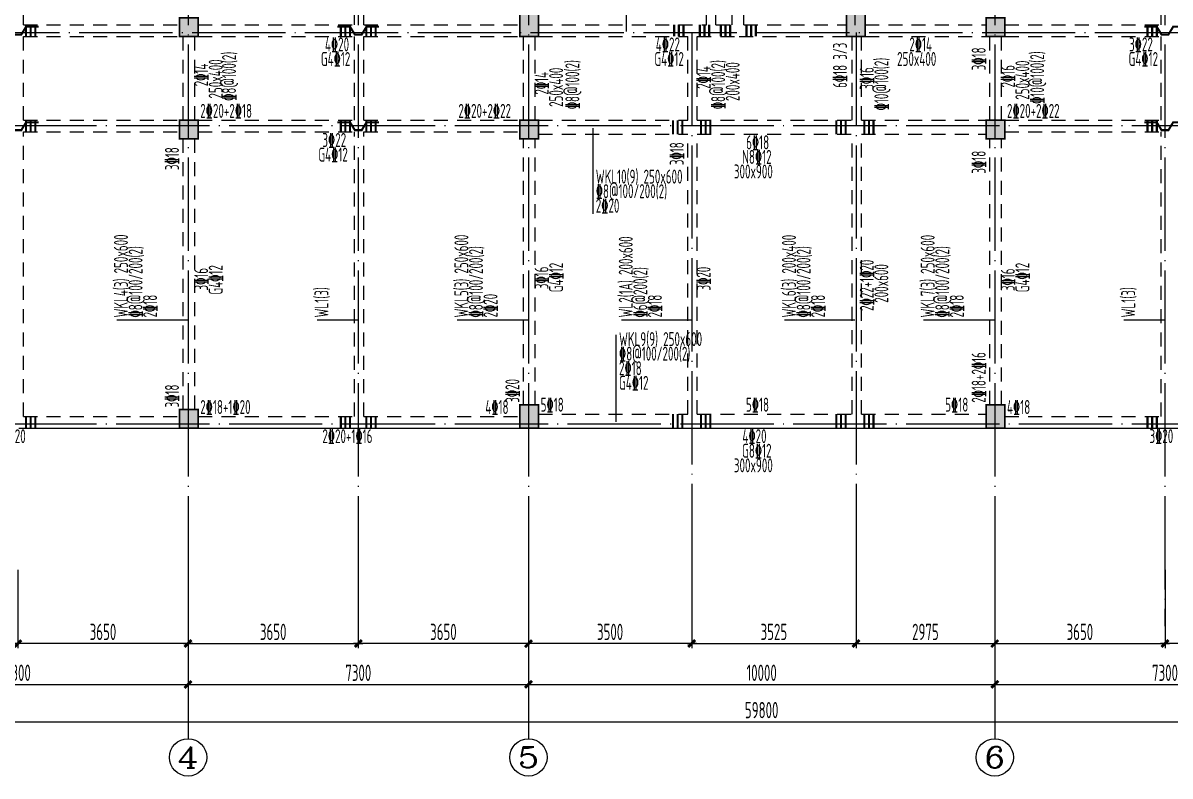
# Model space of a CAD drawing. Extents: x -472319 to -112444, y -516749 to -5704.
# Drawn here: x -195091 to -170491, y -318975 to -302827 of the extents above; entities that cross this region are included whole.
import ezdxf
from ezdxf.enums import TextEntityAlignment as Align

# ---------------------------------------------------------------- set-up
doc = ezdxf.new("R2010")
doc.units = 0
doc.header["$LTSCALE"] = 100
doc.header["$MEASUREMENT"] = 0
for name, pattern in [('3', [5, 3, -2]), ('CENTER', [2, 1.25, -0.25, 0.25, -0.25]), ('DOTE', [2.42, 2, -0.2, 0.02, -0.2])]:
    doc.linetypes.add(name, pattern=pattern)
for name, color, linetype in [('1301', 24, 'Continuous'), ('AXIS', 3, 'Continuous'), ('AXIS_TEXT', 7, 'Continuous'), ('DOTE', 1, 'CENTER'), ('S_BEAM', 4, 'Continuous'), ('S_BEAMDASH', 134, '3'), ('S_BEAMDIMLOCAL', 7, 'Continuous'), ('S_BEAMDIMLOCALVER', 7, 'Continuous'), ('S_BEAMDIMMASS', 2, 'Continuous'), ('S_BEAMDIMMASSVER', 2, 'Continuous'), ('S_CL', 2, 'Continuous'), ('S_SUBBEAMHOOP', 1, 'Continuous')]:
    doc.layers.add(name, color=color, linetype=linetype)
doc.styles.add('_TCH_AXIS', font='COMPLEX', dxfattribs={"bigfont": 'GBCBIG'})
doc.styles.add('COMPLEX', font='COMPLEX')
doc.styles.add('HZ', font='tssdeng.shx', dxfattribs={"width": 0.6, "height": 350, "bigfont": 'a.shx'})
doc.styles.get("Standard").update_dxf_attribs({"font": 'tssdeng.shx', "width": 0.6, "bigfont": 'a.shx'})
doc.dimstyles.new('DIMN', dxfattribs={"dimtxt": 350, "dimasz": 150, "dimexe": 100, "dimexo": 100, "dimgap": 75, "dimtad": 1, "dimdec": 0, "dimzin": 0, "dimdsep": 46, "dimtxsty": 'HZ', "dimblk": 'ARCHTICK', "dimcen": 0.09, "dimdle": 100, "dimclrd": 3, "dimclre": 3, "dimclrt": 7, "dimazin": 2, "dimtfac": 1, "dimtdec": 0, "dimtmove": 2, "dimatfit": 3, "dimldrblk": 'ARCHTICK', "dimfxl": 1, "dimtolj": 1, "dimtzin": 0, "dimarcsym": 0})

# ---------------------------------------------------------------- blocks, each defined once
blk = doc.blocks.new('_ArchTick')
at = {"color": 0, "linetype": 'ByBlock', "const_width": 0.4}
blk.add_lwpolyline([(-0.5, -0.5), (0.5, 0.5)], dxfattribs=at)
blk = doc.blocks.new('*D1491')
at = {"layer": 'AXIS', "color": 3, "lineweight": -2, "transparency": 16777216}
for p, q in [((-198849, -315863), (-198849, -317111)), ((-191549, -315863), (-191549, -317111)), ((-198949, -317011), (-191449, -317011))]:
    blk.add_line(p, q, dxfattribs=at)
at = {"layer": 'Defpoints', "color": 0, "transparency": 16777216}
for p in [(-198849, -315763), (-191549, -315763), (-191549, -317011)]:
    blk.add_point(p, dxfattribs=at)
at = {"layer": 'AXIS', "color": 3, "lineweight": -2, "transparency": 16777216, "xscale": 150, "yscale": 150, "zscale": 150, "rotation": 180}
blk.add_blockref('_ArchTick', (-198849, -317011), dxfattribs=at)
at = {"layer": 'AXIS', "color": 3, "lineweight": -2, "transparency": 16777216, "xscale": 150, "yscale": 150, "zscale": 150}
blk.add_blockref('_ArchTick', (-191549, -317011), dxfattribs=at)
at = {"layer": 'AXIS', "color": 7, "transparency": 16777216, "insert": (-195199, -316761), "char_height": 350, "attachment_point": 5, "style": 'HZ'}
blk.add_mtext('\\A1;7300', dxfattribs=at)
blk = doc.blocks.new('*D1492')
at = {"layer": 'AXIS', "color": 3, "lineweight": -2, "transparency": 16777216}
for p, q in [((-191549, -315863), (-191549, -317111)), ((-184249, -315863), (-184249, -317111)), ((-191649, -317011), (-184149, -317011))]:
    blk.add_line(p, q, dxfattribs=at)
at = {"layer": 'Defpoints', "color": 0, "transparency": 16777216}
for p in [(-191549, -315763), (-184249, -315763), (-184249, -317011)]:
    blk.add_point(p, dxfattribs=at)
at = {"layer": 'AXIS', "color": 3, "lineweight": -2, "transparency": 16777216, "xscale": 150, "yscale": 150, "zscale": 150, "rotation": 180}
blk.add_blockref('_ArchTick', (-191549, -317011), dxfattribs=at)
at = {"layer": 'AXIS', "color": 3, "lineweight": -2, "transparency": 16777216, "xscale": 150, "yscale": 150, "zscale": 150}
blk.add_blockref('_ArchTick', (-184249, -317011), dxfattribs=at)
at = {"layer": 'AXIS', "color": 7, "transparency": 16777216, "insert": (-187899, -316761), "char_height": 350, "attachment_point": 5, "style": 'HZ'}
blk.add_mtext('\\A1;7300', dxfattribs=at)
blk = doc.blocks.new('*D1493')
at = {"layer": 'AXIS', "color": 3, "lineweight": -2, "transparency": 16777216}
for p, q in [((-184249, -315863), (-184249, -317111)), ((-174249, -315863), (-174249, -317111)), ((-184349, -317011), (-174149, -317011))]:
    blk.add_line(p, q, dxfattribs=at)
at = {"layer": 'Defpoints', "color": 0, "transparency": 16777216}
for p in [(-184249, -315763), (-174249, -315763), (-174249, -317011)]:
    blk.add_point(p, dxfattribs=at)
at = {"layer": 'AXIS', "color": 3, "lineweight": -2, "transparency": 16777216, "xscale": 150, "yscale": 150, "zscale": 150, "rotation": 180}
blk.add_blockref('_ArchTick', (-184249, -317011), dxfattribs=at)
at = {"layer": 'AXIS', "color": 3, "lineweight": -2, "transparency": 16777216, "xscale": 150, "yscale": 150, "zscale": 150}
blk.add_blockref('_ArchTick', (-174249, -317011), dxfattribs=at)
at = {"layer": 'AXIS', "color": 7, "transparency": 16777216, "insert": (-179249, -316761), "char_height": 350, "attachment_point": 5, "style": 'HZ'}
blk.add_mtext('\\A1;10000', dxfattribs=at)
blk = doc.blocks.new('*D1494')
at = {"layer": 'AXIS', "color": 3, "lineweight": -2, "transparency": 16777216}
for p, q in [((-174249, -315863), (-174249, -317111)), ((-166949, -315863), (-166949, -317111)), ((-174349, -317011), (-166849, -317011))]:
    blk.add_line(p, q, dxfattribs=at)
at = {"layer": 'Defpoints', "color": 0, "transparency": 16777216}
for p in [(-174249, -315763), (-166949, -315763), (-166949, -317011)]:
    blk.add_point(p, dxfattribs=at)
at = {"layer": 'AXIS', "color": 3, "lineweight": -2, "transparency": 16777216, "xscale": 150, "yscale": 150, "zscale": 150, "rotation": 180}
blk.add_blockref('_ArchTick', (-174249, -317011), dxfattribs=at)
at = {"layer": 'AXIS', "color": 3, "lineweight": -2, "transparency": 16777216, "xscale": 150, "yscale": 150, "zscale": 150}
blk.add_blockref('_ArchTick', (-166949, -317011), dxfattribs=at)
at = {"layer": 'AXIS', "color": 7, "transparency": 16777216, "insert": (-170599, -316761), "char_height": 350, "attachment_point": 5, "style": 'HZ'}
blk.add_mtext('\\A1;7300', dxfattribs=at)
blk = doc.blocks.new('*D1498')
at = {"layer": 'AXIS', "color": 3, "lineweight": -2, "transparency": 16777216}
for p, q in [((-209149, -315863), (-209149, -317911)), ((-149349, -315863), (-149349, -317911)), ((-209249, -317811), (-149249, -317811))]:
    blk.add_line(p, q, dxfattribs=at)
at = {"layer": 'Defpoints', "color": 0, "transparency": 16777216}
for p in [(-209149, -315763), (-149349, -315763), (-149349, -317811)]:
    blk.add_point(p, dxfattribs=at)
at = {"layer": 'AXIS', "color": 3, "lineweight": -2, "transparency": 16777216, "xscale": 150, "yscale": 150, "zscale": 150, "rotation": 180}
blk.add_blockref('_ArchTick', (-209149, -317811), dxfattribs=at)
at = {"layer": 'AXIS', "color": 3, "lineweight": -2, "transparency": 16777216, "xscale": 150, "yscale": 150, "zscale": 150}
blk.add_blockref('_ArchTick', (-149349, -317811), dxfattribs=at)
at = {"layer": 'AXIS', "color": 7, "transparency": 16777216, "insert": (-179249, -317561), "char_height": 350, "attachment_point": 5, "style": 'HZ'}
blk.add_mtext('\\A1;59800', dxfattribs=at)
blk = doc.blocks.new('_AXISO')
blk.add_circle((0, 0), 0.5)
at = {"layer": 'AXIS_TEXT', "style": 'COMPLEX', "width": 1.041667}
blk.add_attdef('A', text='', height=0.56, dxfattribs=at).set_placement((-0.25, -0.28), (0.25, -0.28), align=Align.FIT)
blk = doc.blocks.new('*D1517')
at = {"layer": '1301', "color": 3, "lineweight": -2, "transparency": 16777216}
for p, q in [((-184249, -314560), (-184249, -316234)), ((-180749, -314560), (-180749, -316234)), ((-180649, -316134), (-184349, -316134))]:
    blk.add_line(p, q, dxfattribs=at)
at = {"layer": 'Defpoints', "color": 0, "transparency": 16777216}
for p in [(-184249, -314460), (-180749, -314460), (-184249, -316134)]:
    blk.add_point(p, dxfattribs=at)
at = {"layer": '1301', "color": 3, "lineweight": -2, "transparency": 16777216, "xscale": 150, "yscale": 150, "zscale": 150, "rotation": 180}
blk.add_blockref('_ArchTick', (-184249, -316134), dxfattribs=at)
at = {"layer": '1301', "color": 3, "lineweight": -2, "transparency": 16777216, "xscale": 150, "yscale": 150, "zscale": 150}
blk.add_blockref('_ArchTick', (-180749, -316134), dxfattribs=at)
at = {"layer": '1301', "color": 7, "transparency": 16777216, "insert": (-182499, -315884), "char_height": 350, "attachment_point": 5, "style": 'HZ'}
blk.add_mtext('\\A1;3500', dxfattribs=at)
blk = doc.blocks.new('*D1518')
at = {"layer": '1301', "color": 3, "lineweight": -2, "transparency": 16777216}
for p, q in [((-177224, -314560), (-177224, -316234)), ((-174249, -314560), (-174249, -316234)), ((-177324, -316134), (-174149, -316134))]:
    blk.add_line(p, q, dxfattribs=at)
at = {"layer": 'Defpoints', "color": 0, "transparency": 16777216}
for p in [(-177224, -314460), (-174249, -314460), (-174249, -316134)]:
    blk.add_point(p, dxfattribs=at)
at = {"layer": '1301', "color": 3, "lineweight": -2, "transparency": 16777216, "xscale": 150, "yscale": 150, "zscale": 150, "rotation": 180}
blk.add_blockref('_ArchTick', (-177224, -316134), dxfattribs=at)
at = {"layer": '1301', "color": 3, "lineweight": -2, "transparency": 16777216, "xscale": 150, "yscale": 150, "zscale": 150}
blk.add_blockref('_ArchTick', (-174249, -316134), dxfattribs=at)
at = {"layer": '1301', "color": 7, "transparency": 16777216, "insert": (-175737, -315884), "char_height": 350, "attachment_point": 5, "style": 'HZ'}
blk.add_mtext('\\A1;2975', dxfattribs=at)
blk = doc.blocks.new('*D1552')
at = {"layer": '1301', "color": 3, "lineweight": -2, "transparency": 16777216}
for p, q in [((-180749, -314560), (-180749, -316234)), ((-177224, -314560), (-177224, -316234)), ((-180849, -316134), (-177124, -316134))]:
    blk.add_line(p, q, dxfattribs=at)
at = {"layer": 'Defpoints', "color": 0, "transparency": 16777216}
for p in [(-180749, -314460), (-177224, -314460), (-177224, -316134)]:
    blk.add_point(p, dxfattribs=at)
at = {"layer": '1301', "color": 3, "lineweight": -2, "transparency": 16777216, "xscale": 150, "yscale": 150, "zscale": 150, "rotation": 180}
blk.add_blockref('_ArchTick', (-180749, -316134), dxfattribs=at)
at = {"layer": '1301', "color": 3, "lineweight": -2, "transparency": 16777216, "xscale": 150, "yscale": 150, "zscale": 150}
blk.add_blockref('_ArchTick', (-177224, -316134), dxfattribs=at)
at = {"layer": '1301', "color": 7, "transparency": 16777216, "insert": (-178987, -315884), "char_height": 350, "attachment_point": 5, "style": 'HZ'}
blk.add_mtext('\\A1;3525', dxfattribs=at)
blk = doc.blocks.new('*D1553')
at = {"layer": '1301', "color": 3, "lineweight": -2, "transparency": 16777216}
for p, q in [((-195199, -314552), (-195199, -316234)), ((-191549, -314552), (-191549, -316234)), ((-191449, -316134), (-195299, -316134))]:
    blk.add_line(p, q, dxfattribs=at)
at = {"layer": 'Defpoints', "color": 0, "transparency": 16777216}
for p in [(-195199, -314452), (-191549, -314452), (-195199, -316134)]:
    blk.add_point(p, dxfattribs=at)
at = {"layer": '1301', "color": 3, "lineweight": -2, "transparency": 16777216, "xscale": 150, "yscale": 150, "zscale": 150, "rotation": 180}
blk.add_blockref('_ArchTick', (-195199, -316134), dxfattribs=at)
at = {"layer": '1301', "color": 3, "lineweight": -2, "transparency": 16777216, "xscale": 150, "yscale": 150, "zscale": 150}
blk.add_blockref('_ArchTick', (-191549, -316134), dxfattribs=at)
at = {"layer": '1301', "color": 7, "transparency": 16777216, "insert": (-193374, -315884), "char_height": 350, "attachment_point": 5, "style": 'HZ'}
blk.add_mtext('\\A1;3650', dxfattribs=at)
blk = doc.blocks.new('*D1555')
at = {"layer": '1301', "color": 3, "lineweight": -2, "transparency": 16777216}
for p, q in [((-187899, -314552), (-187899, -316234)), ((-184249, -314552), (-184249, -316234)), ((-184149, -316134), (-187999, -316134))]:
    blk.add_line(p, q, dxfattribs=at)
at = {"layer": 'Defpoints', "color": 0, "transparency": 16777216}
for p in [(-187899, -314452), (-184249, -314452), (-187899, -316134)]:
    blk.add_point(p, dxfattribs=at)
at = {"layer": '1301', "color": 3, "lineweight": -2, "transparency": 16777216, "xscale": 150, "yscale": 150, "zscale": 150, "rotation": 180}
blk.add_blockref('_ArchTick', (-187899, -316134), dxfattribs=at)
at = {"layer": '1301', "color": 3, "lineweight": -2, "transparency": 16777216, "xscale": 150, "yscale": 150, "zscale": 150}
blk.add_blockref('_ArchTick', (-184249, -316134), dxfattribs=at)
at = {"layer": '1301', "color": 7, "transparency": 16777216, "insert": (-186074, -315884), "char_height": 350, "attachment_point": 5, "style": 'HZ'}
blk.add_mtext('\\A1;3650', dxfattribs=at)
blk = doc.blocks.new('*D1556')
at = {"layer": '1301', "color": 3, "lineweight": -2, "transparency": 16777216}
for p, q in [((-191549, -314552), (-191549, -316234)), ((-187899, -314552), (-187899, -316234)), ((-191649, -316134), (-187799, -316134))]:
    blk.add_line(p, q, dxfattribs=at)
at = {"layer": 'Defpoints', "color": 0, "transparency": 16777216}
for p in [(-191549, -314452), (-187899, -314452), (-187899, -316134)]:
    blk.add_point(p, dxfattribs=at)
at = {"layer": '1301', "color": 3, "lineweight": -2, "transparency": 16777216, "xscale": 150, "yscale": 150, "zscale": 150, "rotation": 180}
blk.add_blockref('_ArchTick', (-191549, -316134), dxfattribs=at)
at = {"layer": '1301', "color": 3, "lineweight": -2, "transparency": 16777216, "xscale": 150, "yscale": 150, "zscale": 150}
blk.add_blockref('_ArchTick', (-187899, -316134), dxfattribs=at)
at = {"layer": '1301', "color": 7, "transparency": 16777216, "insert": (-189724, -315884), "char_height": 350, "attachment_point": 5, "style": 'HZ'}
blk.add_mtext('\\A1;3650', dxfattribs=at)
blk = doc.blocks.new('*D1438')
at = {"layer": '1301', "color": 3, "lineweight": -2, "transparency": 16777216}
for p, q in [((-170599, -314552), (-170599, -316234)), ((-166949, -314552), (-166949, -316234)), ((-166849, -316134), (-170699, -316134))]:
    blk.add_line(p, q, dxfattribs=at)
at = {"layer": 'Defpoints', "color": 0, "transparency": 16777216}
for p in [(-170599, -314452), (-166949, -314452), (-170599, -316134)]:
    blk.add_point(p, dxfattribs=at)
at = {"layer": '1301', "color": 3, "lineweight": -2, "transparency": 16777216, "xscale": 150, "yscale": 150, "zscale": 150, "rotation": 180}
blk.add_blockref('_ArchTick', (-170599, -316134), dxfattribs=at)
at = {"layer": '1301', "color": 3, "lineweight": -2, "transparency": 16777216, "xscale": 150, "yscale": 150, "zscale": 150}
blk.add_blockref('_ArchTick', (-166949, -316134), dxfattribs=at)
at = {"layer": '1301', "color": 7, "transparency": 16777216, "insert": (-168774, -315884), "char_height": 350, "attachment_point": 5, "style": 'HZ'}
blk.add_mtext('\\A1;3650', dxfattribs=at)
blk = doc.blocks.new('*D1439')
at = {"layer": '1301', "color": 3, "lineweight": -2, "transparency": 16777216}
for p, q in [((-174249, -314552), (-174249, -316234)), ((-170599, -314552), (-170599, -316234)), ((-174349, -316134), (-170499, -316134))]:
    blk.add_line(p, q, dxfattribs=at)
at = {"layer": 'Defpoints', "color": 0, "transparency": 16777216}
for p in [(-174249, -314452), (-170599, -314452), (-170599, -316134)]:
    blk.add_point(p, dxfattribs=at)
at = {"layer": '1301', "color": 3, "lineweight": -2, "transparency": 16777216, "xscale": 150, "yscale": 150, "zscale": 150, "rotation": 180}
blk.add_blockref('_ArchTick', (-174249, -316134), dxfattribs=at)
at = {"layer": '1301', "color": 3, "lineweight": -2, "transparency": 16777216, "xscale": 150, "yscale": 150, "zscale": 150}
blk.add_blockref('_ArchTick', (-170599, -316134), dxfattribs=at)
at = {"layer": '1301', "color": 7, "transparency": 16777216, "insert": (-172424, -315884), "char_height": 350, "attachment_point": 5, "style": 'HZ'}
blk.add_mtext('\\A1;3650', dxfattribs=at)

msp = doc.modelspace()

# ---------------------------------------------------------------- hatches: boundary and pattern name
at = {"layer": 'S_CL'}
h = msp.add_hatch(dxfattribs=at)
h.set_pattern_fill('ANSI31', color=256)
h.set_pattern_definition([(45, (208106.50008, 334625.4994), (-0.088388347648, 0.088388347648), [])])
h.paths.add_polyline_path([(-205931.83, -297014.891), (-205931.83, -296514.891), (-206331.83, -296514.891), (-206331.83, -297014.891)])
h.paths.add_polyline_path([(-205931.83, -303114.892), (-205931.83, -302714.892), (-206331.83, -302714.892), (-206331.83, -303114.892)])
h.paths.add_polyline_path([(-205931.83, -305314.892), (-205931.83, -304914.892), (-206331.83, -304914.892), (-206331.83, -305314.892)])
h.paths.add_polyline_path([(-205931.83, -311514.892), (-205931.83, -311014.892), (-206331.83, -311014.892), (-206331.83, -311514.892)])
h.paths.add_polyline_path([(-208831.83, -297014.891), (-208831.83, -296514.891), (-209231.83, -296514.891), (-209231.83, -297014.891)])
h.paths.add_polyline_path([(-208831.83, -303114.892), (-208831.83, -302714.892), (-209231.83, -302714.892), (-209231.83, -303114.892)])
h.paths.add_polyline_path([(-208831.83, -305314.892), (-208831.83, -304914.892), (-209231.83, -304914.892), (-209231.83, -305314.892)])
h.paths.add_polyline_path([(-208831.83, -311514.892), (-208831.83, -311014.892), (-209231.83, -311014.892), (-209231.83, -311514.892)])
h.paths.add_polyline_path([(-149231.828, -311514.892), (-149231.828, -311014.892), (-149631.828, -311014.892), (-149631.828, -311514.892)])
h.paths.add_polyline_path([(-152131.828, -311514.892), (-152131.828, -311014.892), (-152531.828, -311014.892), (-152531.828, -311514.892)])
h.paths.add_polyline_path([(-159431.828, -311514.892), (-159431.828, -311114.892), (-159831.828, -311114.892), (-159831.828, -311514.892)])
h.paths.add_polyline_path([(-166731.828, -311514.892), (-166731.828, -311114.892), (-167131.828, -311114.892), (-167131.828, -311514.892)])
h.paths.add_polyline_path([(-174031.828, -311514.892), (-174031.828, -311014.892), (-174431.828, -311014.892), (-174431.828, -311514.892)])
h.paths.add_polyline_path([(-184031.83, -311514.892), (-184031.83, -311014.892), (-184431.83, -311014.892), (-184431.83, -311514.892)])
h.paths.add_polyline_path([(-191331.83, -311514.892), (-191331.83, -311114.892), (-191731.83, -311114.892), (-191731.83, -311514.892)])
h.paths.add_polyline_path([(-198631.83, -311514.892), (-198631.83, -311114.892), (-199031.83, -311114.892), (-199031.83, -311514.892)])
h.paths.add_polyline_path([(-149231.828, -297014.891), (-149231.828, -296514.891), (-149631.828, -296514.891), (-149631.828, -297014.891)])
h.paths.add_polyline_path([(-149231.828, -303114.892), (-149231.828, -302714.892), (-149631.828, -302714.892), (-149631.828, -303114.892)])
h.paths.add_polyline_path([(-149231.828, -305314.892), (-149231.828, -304914.892), (-149631.828, -304914.892), (-149631.828, -305314.892)])
h.paths.add_polyline_path([(-152131.828, -297014.891), (-152131.828, -296514.891), (-152531.828, -296514.891), (-152531.828, -297014.891)])
h.paths.add_polyline_path([(-152131.828, -303114.892), (-152131.828, -302714.892), (-152531.828, -302714.892), (-152531.828, -303114.892)])
h.paths.add_polyline_path([(-152131.828, -305314.892), (-152131.828, -304914.892), (-152531.828, -304914.892), (-152531.828, -305314.892)])
h.paths.add_polyline_path([(-159431.828, -296914.891), (-159431.828, -296514.891), (-159831.828, -296514.891), (-159831.828, -296914.891)])
h.paths.add_polyline_path([(-166731.828, -296914.891), (-166731.828, -296514.891), (-167131.828, -296514.891), (-167131.828, -296914.891)])
h.paths.add_polyline_path([(-174031.828, -296914.891), (-174031.828, -296514.891), (-174431.828, -296514.891), (-174431.828, -296914.891)])
h.paths.add_polyline_path([(-177031.828, -297014.891), (-177031.828, -296514.891), (-177431.828, -296514.891), (-177431.828, -297014.891)])
h.paths.add_polyline_path([(-184031.83, -297014.891), (-184031.83, -296514.891), (-184431.83, -296514.891), (-184431.83, -297014.891)])
h.paths.add_polyline_path([(-191331.83, -296914.891), (-191331.83, -296514.891), (-191731.83, -296514.891), (-191731.83, -296914.891)])
h.paths.add_polyline_path([(-198631.83, -296914.891), (-198631.83, -296514.891), (-199031.83, -296514.891), (-199031.83, -296914.891)])
h.paths.add_polyline_path([(-166731.828, -303114.892), (-166731.828, -302714.892), (-167131.828, -302714.892), (-167131.828, -303114.892)])
h.paths.add_polyline_path([(-166731.828, -305314.892), (-166731.828, -304914.892), (-167131.828, -304914.892), (-167131.828, -305314.892)])
h.paths.add_polyline_path([(-174031.828, -303114.892), (-174031.828, -302714.892), (-174431.828, -302714.892), (-174431.828, -303114.892)])
h.paths.add_polyline_path([(-174031.828, -305314.892), (-174031.828, -304914.892), (-174431.828, -304914.892), (-174431.828, -305314.892)])
h.paths.add_polyline_path([(-177031.828, -303114.892), (-177031.828, -302614.892), (-177431.828, -302614.892), (-177431.828, -303114.892)])
h.paths.add_polyline_path([(-184031.83, -303114.892), (-184031.83, -302614.892), (-184431.83, -302614.892), (-184431.83, -303114.892)])
h.paths.add_polyline_path([(-184031.83, -305314.892), (-184031.83, -304914.892), (-184431.83, -304914.892), (-184431.83, -305314.892)])
h.paths.add_polyline_path([(-191331.83, -303114.892), (-191331.83, -302714.892), (-191731.83, -302714.892), (-191731.83, -303114.892)])
h.paths.add_polyline_path([(-191331.83, -305314.892), (-191331.83, -304914.892), (-191731.83, -304914.892), (-191731.83, -305314.892)])

# ---------------------------------------------------------------- linework, layer by layer
at = {"layer": 'AXIS'}
for p, q in [((-191549.329, -315762.782), (-191549.329, -318175.078)), ((-184249.329, -315762.782), (-184249.329, -318175.078)), ((-174249.329, -315762.782), (-174249.329, -318175.078))]:
    msp.add_line(p, q, dxfattribs=at)
at = {"layer": 'DOTE', "linetype": 'DOTE', "ltscale": 10}
for p, q in [((-191549.329, -293612.742), (-191549.329, -315762.782)), ((-187899.329, -293612.742), (-187899.329, -315762.782)), ((-184249.329, -293612.742), (-184249.329, -315762.782)), ((-177249.329, -293612.742), (-177249.329, -303032.39)), ((-174249.329, -293612.742), (-174249.329, -315762.782)), ((-170599.329, -293612.742), (-170599.329, -315762.782)), ((-210823.148, -303032.39), (-147530.518, -303032.39)), ((-180749.329, -303032.39), (-180749.329, -315762.782)), ((-177224.329, -303032.39), (-177224.329, -315762.782)), ((-147530.518, -305032.39), (-210823.148, -305032.39)), ((-147530.518, -311432.39), (-210823.148, -311432.39))]:
    msp.add_line(p, q, dxfattribs=at)
at = {"layer": 'S_BEAM'}
for p, q in [((-195181.83, -311514.892), (-191731.83, -311514.892)), ((-191331.83, -311514.892), (-187881.83, -311514.892)), ((-187881.83, -311514.892), (-184431.83, -311514.892)), ((-184031.83, -311514.892), (-180731.828, -311514.892)), ((-180731.828, -311514.892), (-177231.828, -311514.892)), ((-177231.828, -311514.892), (-174431.828, -311514.892)), ((-174031.828, -311514.892), (-170581.828, -311514.892)), ((-170581.828, -311514.892), (-167131.828, -311514.892))]:
    msp.add_line(p, q, dxfattribs=at)
at = {"layer": 'S_BEAMDASH'}
for p, q in [((-195081.83, -302864.892), (-195081.83, -296764.891)), ((-187981.83, -302864.892), (-187981.83, -296764.891)), ((-187781.83, -302864.892), (-187781.83, -296764.891)), ((-180431.828, -302864.892), (-180431.828, -296764.891)), ((-170681.828, -302864.892), (-170681.828, -296764.891)), ((-180231.828, -302864.892), (-180231.828, -298964.891)), ((-179881.828, -302864.892), (-179881.828, -301114.892)), ((-179631.828, -302864.892), (-179631.828, -301214.892)), ((-195081.83, -302864.892), (-191731.83, -302864.892)), ((-191331.83, -302864.892), (-187981.83, -302864.892)), ((-187781.83, -302864.892), (-184431.83, -302864.892)), ((-184031.83, -302864.892), (-180431.828, -302864.892)), ((-180231.828, -302864.892), (-179881.828, -302864.892)), ((-179631.828, -302864.892), (-177431.828, -302864.892)), ((-177031.828, -302864.892), (-174431.828, -302864.892)), ((-174031.828, -302864.892), (-170681.828, -302864.892)), ((-195081.83, -304914.892), (-195081.83, -303114.892)), ((-195081.83, -303114.892), (-191731.83, -303114.892)), ((-191656.83, -304914.892), (-191656.83, -303114.892)), ((-191406.83, -304914.892), (-191406.83, -303114.892)), ((-191331.83, -303114.892), (-187981.83, -303114.892)), ((-187981.83, -304914.892), (-187981.83, -303114.892)), ((-187781.83, -304914.892), (-187781.83, -303114.892)), ((-187781.83, -303114.892), (-184431.83, -303114.892)), ((-184356.83, -304914.892), (-184356.83, -303114.892)), ((-184106.83, -304914.892), (-184106.83, -303114.892)), ((-184031.83, -303114.892), (-180831.828, -303114.892)), ((-180831.828, -304914.892), (-180831.828, -303114.892)), ((-180631.828, -303114.892), (-179731.828, -303114.892)), ((-180631.828, -304914.892), (-180631.828, -303114.892)), ((-179731.828, -303114.892), (-177431.828, -303114.892)), ((-177306.828, -304914.892), (-177306.828, -303114.892)), ((-177106.828, -304914.892), (-177106.828, -303114.892)), ((-177031.828, -303114.892), (-174431.828, -303114.892)), ((-174356.828, -304914.892), (-174356.828, -303114.892)), ((-174106.828, -304914.892), (-174106.828, -303114.892)), ((-174031.828, -303114.892), (-170681.828, -303114.892)), ((-170681.828, -304914.892), (-170681.828, -303114.892)), ((-195081.83, -304914.892), (-191731.83, -304914.892)), ((-191331.83, -304914.892), (-187981.83, -304914.892)), ((-187781.83, -304914.892), (-184431.83, -304914.892)), ((-184031.83, -304914.892), (-180831.828, -304914.892)), ((-180631.828, -304914.892), (-177306.828, -304914.892)), ((-177106.828, -304914.892), (-174431.828, -304914.892)), ((-174031.828, -304914.892), (-170681.828, -304914.892)), ((-195081.83, -311264.892), (-195081.83, -305164.892)), ((-195081.83, -305164.892), (-191731.83, -305164.892)), ((-191331.83, -305164.892), (-187981.83, -305164.892)), ((-187981.83, -311264.892), (-187981.83, -305164.892)), ((-187781.83, -311264.892), (-187781.83, -305164.892)), ((-187781.83, -305164.892), (-184431.83, -305164.892)), ((-184031.83, -305214.892), (-180831.828, -305214.892)), ((-180831.828, -311214.892), (-180831.828, -305214.892)), ((-180631.828, -311214.892), (-180631.828, -305214.892)), ((-180631.828, -305214.892), (-177306.828, -305214.892)), ((-177306.828, -311214.892), (-177306.828, -305214.892)), ((-177106.828, -311214.892), (-177106.828, -305214.892)), ((-177106.828, -305214.892), (-174431.828, -305214.892)), ((-174031.828, -305164.892), (-170681.828, -305164.892)), ((-170681.828, -311264.892), (-170681.828, -305164.892)), ((-191656.83, -311114.892), (-191656.83, -305314.892)), ((-191406.83, -311114.892), (-191406.83, -305314.892)), ((-184356.83, -311014.892), (-184356.83, -305314.892)), ((-184106.83, -311014.892), (-184106.83, -305314.892)), ((-174356.828, -311014.892), (-174356.828, -305314.892)), ((-174106.828, -311014.892), (-174106.828, -305314.892)), ((-195081.83, -311264.892), (-191731.83, -311264.892)), ((-191331.83, -311264.892), (-187981.83, -311264.892)), ((-187781.83, -311264.892), (-184431.83, -311264.892)), ((-184031.83, -311214.892), (-180831.828, -311214.892)), ((-180631.828, -311214.892), (-177306.828, -311214.892)), ((-177106.828, -311214.892), (-174431.828, -311214.892)), ((-174031.828, -311264.892), (-170681.828, -311264.892))]:
    msp.add_line(p, q, dxfattribs=at)
at = {"layer": 'S_BEAMDIMMASS'}
for p, q in [((-182149.331, -303007.391), (-182149.331, -301476.141)), ((-182867.331, -305082.391), (-182867.331, -306922)), ((-182369.331, -311382.391), (-182369.331, -309513.641))]:
    msp.add_line(p, q, dxfattribs=at)
at = {"layer": 'S_BEAMDIMMASSVER'}
for p, q in [((-191549.331, -309203.391), (-193080.581, -309203.391)), ((-187899.331, -309203.391), (-188780.581, -309203.391)), ((-184249.331, -309203.391), (-185780.581, -309203.391)), ((-180749.329, -309203.391), (-182255.579, -309203.391)), ((-177249.329, -309203.391), (-178755.579, -309203.391)), ((-174249.329, -309203.391), (-175780.579, -309203.391)), ((-170599.329, -309203.391), (-171480.579, -309203.391))]:
    msp.add_line(p, q, dxfattribs=at)
at = {"layer": 'S_CL', "const_width": 35}
for points in [[(-191331.83, -303114.892), (-191331.83, -302714.892), (-191731.83, -302714.892), (-191731.83, -303114.892)], [(-184031.83, -303114.892), (-184031.83, -302614.892), (-184431.83, -302614.892), (-184431.83, -303114.892)], [(-177031.828, -303114.892), (-177031.828, -302614.892), (-177431.828, -302614.892), (-177431.828, -303114.892)], [(-174031.828, -303114.892), (-174031.828, -302714.892), (-174431.828, -302714.892), (-174431.828, -303114.892)], [(-191331.83, -305314.892), (-191331.83, -304914.892), (-191731.83, -304914.892), (-191731.83, -305314.892)], [(-184031.83, -305314.892), (-184031.83, -304914.892), (-184431.83, -304914.892), (-184431.83, -305314.892)], [(-174031.828, -305314.892), (-174031.828, -304914.892), (-174431.828, -304914.892), (-174431.828, -305314.892)], [(-191331.83, -311514.892), (-191331.83, -311114.892), (-191731.83, -311114.892), (-191731.83, -311514.892)], [(-184031.83, -311514.892), (-184031.83, -311014.892), (-184431.83, -311014.892), (-184431.83, -311514.892)], [(-174031.828, -311514.892), (-174031.828, -311014.892), (-174431.828, -311014.892), (-174431.828, -311514.892)]]:
    msp.add_lwpolyline(points, close=True, dxfattribs=at)
at = {"layer": 'S_SUBBEAMHOOP', "const_width": 44.9}
for points in [[(-195645, -302909.501), (-195374.331, -302909.501), (-195272.5, -303077.001), (-195126.158, -303077.001), (-195024.327, -302909.501), (-194753.658, -302909.501)], [(-195024.331, -302864.892), (-195024.331, -303114.892)], [(-194924.331, -302864.892), (-194924.331, -303114.892)], [(-194824.331, -302864.892), (-194824.331, -303114.892)], [(-188345, -302909.501), (-188074.331, -302909.501), (-187972.5, -303077.001), (-187826.158, -303077.001), (-187724.327, -302909.501), (-187453.658, -302909.501)], [(-188274.331, -302864.892), (-188274.331, -303114.892)], [(-188174.331, -302864.892), (-188174.331, -303114.892)], [(-188074.331, -302864.892), (-188074.331, -303114.892)], [(-187724.331, -302864.892), (-187724.331, -303114.892)], [(-187624.331, -302864.892), (-187624.331, -303114.892)], [(-187524.331, -302864.892), (-187524.331, -303114.892)], [(-181124.329, -302864.892), (-181124.329, -303114.892)], [(-181024.329, -302864.892), (-181024.329, -303114.892)], [(-180924.329, -302864.892), (-180924.329, -303114.892)], [(-180574.329, -302864.892), (-180574.329, -303114.892)], [(-180474.329, -302864.892), (-180474.329, -303114.892)], [(-180374.329, -302864.892), (-180374.329, -303114.892)], [(-180124.329, -302864.892), (-180124.329, -303114.892)], [(-180024.329, -302864.892), (-180024.329, -303114.892)], [(-179924.329, -302864.892), (-179924.329, -303114.892)], [(-179574.329, -302864.892), (-179574.329, -303114.892)], [(-179474.329, -302864.892), (-179474.329, -303114.892)], [(-179374.329, -302864.892), (-179374.329, -303114.892)], [(-171045, -302909.501), (-170774.331, -302909.501), (-170672.5, -303077.001), (-170526.158, -303077.001), (-170424.327, -302909.501), (-170153.658, -302909.501)], [(-170974.329, -302864.892), (-170974.329, -303114.892)], [(-170874.329, -302864.892), (-170874.329, -303114.892)], [(-170774.329, -302864.892), (-170774.329, -303114.892)], [(-195645, -304959.001), (-195374.331, -304959.001), (-195272.5, -305126.501), (-195126.158, -305126.501), (-195024.327, -304959.001), (-194753.658, -304959.001)], [(-195024.331, -304914.892), (-195024.331, -305164.892)], [(-194924.331, -304914.892), (-194924.331, -305164.892)], [(-194824.331, -304914.892), (-194824.331, -305164.892)], [(-188345, -304959.001), (-188074.331, -304959.001), (-187972.5, -305126.501), (-187826.158, -305126.501), (-187724.327, -304959.001), (-187453.658, -304959.001)], [(-188274.331, -304914.892), (-188274.331, -305164.892)], [(-188174.331, -304914.892), (-188174.331, -305164.892)], [(-188074.331, -304914.892), (-188074.331, -305164.892)], [(-187724.331, -304914.892), (-187724.331, -305164.892)], [(-187624.331, -304914.892), (-187624.331, -305164.892)], [(-187524.331, -304914.892), (-187524.331, -305164.892)], [(-181149.329, -304914.892), (-181149.329, -305214.892)], [(-181049.329, -304914.892), (-181049.329, -305214.892)], [(-180949.329, -304914.892), (-180949.329, -305214.892)], [(-180549.329, -304914.892), (-180549.329, -305214.892)], [(-180449.329, -304914.892), (-180449.329, -305214.892)], [(-180349.329, -304914.892), (-180349.329, -305214.892)], [(-177649.329, -304914.892), (-177649.329, -305214.892)], [(-177549.329, -304914.892), (-177549.329, -305214.892)], [(-177449.329, -304914.892), (-177449.329, -305214.892)], [(-177049.329, -304914.892), (-177049.329, -305214.892)], [(-176949.329, -304914.892), (-176949.329, -305214.892)], [(-176849.329, -304914.892), (-176849.329, -305214.892)], [(-171045, -304959.001), (-170774.331, -304959.001), (-170672.5, -305126.501), (-170526.158, -305126.501), (-170424.327, -304959.001), (-170153.658, -304959.001)], [(-170974.329, -304914.892), (-170974.329, -305164.892)], [(-170874.329, -304914.892), (-170874.329, -305164.892)], [(-170774.329, -304914.892), (-170774.329, -305164.892)], [(-195024.331, -311264.892), (-195024.331, -311514.892)], [(-194924.331, -311264.892), (-194924.331, -311514.892)], [(-194824.331, -311264.892), (-194824.331, -311514.892)], [(-188274.331, -311264.892), (-188274.331, -311514.892)], [(-188174.331, -311264.892), (-188174.331, -311514.892)], [(-188074.331, -311264.892), (-188074.331, -311514.892)], [(-187724.331, -311264.892), (-187724.331, -311514.892)], [(-187624.331, -311264.892), (-187624.331, -311514.892)], [(-187524.331, -311264.892), (-187524.331, -311514.892)], [(-181149.329, -311214.892), (-181149.329, -311514.892)], [(-181049.329, -311214.892), (-181049.329, -311514.892)], [(-180949.329, -311214.892), (-180949.329, -311514.892)], [(-180549.329, -311214.892), (-180549.329, -311514.892)], [(-180449.329, -311214.892), (-180449.329, -311514.892)], [(-180349.329, -311214.892), (-180349.329, -311514.892)], [(-177649.329, -311214.892), (-177649.329, -311514.892)], [(-177549.329, -311214.892), (-177549.329, -311514.892)], [(-177449.329, -311214.892), (-177449.329, -311514.892)], [(-177049.329, -311214.892), (-177049.329, -311514.892)], [(-176949.329, -311214.892), (-176949.329, -311514.892)], [(-176849.329, -311214.892), (-176849.329, -311514.892)], [(-170974.329, -311264.892), (-170974.329, -311514.892)], [(-170874.329, -311264.892), (-170874.329, -311514.892)], [(-170774.329, -311264.892), (-170774.329, -311514.892)]]:
    msp.add_lwpolyline(points, dxfattribs=at)

# ---------------------------------------------------------------- block references
at = {"layer": 'AXIS'}
ref = msp.add_blockref('_AXISO', (-191549.329, -318575.078), dxfattribs=dict(at, xscale=800, yscale=800, zscale=800))
ref.add_attrib('A', '4', dxfattribs={"layer": 'AXIS_TEXT', "height": 452.548, "style": '_TCH_AXIS', "width": 1.3125}).set_placement((-191775.603, -318801.352), (-191323.055, -318801.352), align=Align.FIT)
ref = msp.add_blockref('_AXISO', (-184249.329, -318575.078), dxfattribs=dict(at, xscale=800, yscale=800, zscale=800))
ref.add_attrib('A', '5', dxfattribs={"layer": 'AXIS_TEXT', "height": 452.548, "style": '_TCH_AXIS', "width": 1.5}).set_placement((-184475.603, -318801.352), (-184023.055, -318801.352), align=Align.FIT)
ref = msp.add_blockref('_AXISO', (-174249.329, -318575.078), dxfattribs=dict(at, xscale=800, yscale=800, zscale=800))
ref.add_attrib('A', '6', dxfattribs={"layer": 'AXIS_TEXT', "height": 452.548, "style": '_TCH_AXIS', "width": 1.5}).set_placement((-174475.603, -318801.352), (-174023.055, -318801.352), align=Align.FIT)

# ---------------------------------------------------------------- texts
at = {"layer": 'S_BEAMDIMLOCAL', "width": 0.6}
for s, p in [('4%%13220', (-188614.331, -303437.391)), ('4\x8422', (-181519.329, -303437.391)), ('2\x8414', (-176081.829, -303437.391)), ('3\x8422', (-171369.329, -303437.391)), ('G4\x8412', (-188701.831, -303749.891)), ('G4\x8412', (-181549.829, -303749.891)), ('250x400', (-176344.329, -303749.891)), ('G4\x8412', (-171380.329, -303749.891)), ('2\x8420+2\x8418', (-191288.081, -304862.391)), ('2\x8420+2\x8422', (-185752.581, -304862.391)), ('2\x8420+2\x8422', (-173988.079, -304862.391)), ('3\x8422', (-188668.831, -305487.391)), ('6\x8418 ', (-179581.829, -305537.391)), ('G4\x8412', (-188756.331, -305799.891)), ('N8\x8412', (-179669.329, -305849.891)), ('300x900', (-179844.329, -306162.391)), ('2\x8418+1\x8420', (-191288.081, -311212.391)), ('4\x8418', (-185175.581, -311212.391)), ('5\x8418', (-183988.081, -311162.391)), ('5\x8418', (-179585.581, -311162.391)), ('5\x8418', (-175312.079, -311162.391)), ('4\x8418', (-173988.079, -311212.391)), ('3\x8420', (-195541.331, -311837.391)), ('2\x8420+1\x8416', (-188669.331, -311837.391)), ('4\x8420', (-179661.829, -311837.391)), ('3\x8420', (-170931.829, -311837.391)), ('G8\x8412', (-179669.329, -312149.891)), ('300x900', (-179844.329, -312462.391))]:
    msp.add_text(s, height=300, dxfattribs=at).set_placement(p)
at = {"layer": 'S_BEAMDIMLOCALVER', "width": 0.6}
for s, p in [('6\x8418 3/3', (-177419.329, -304220.141)), ('\x848@100(2)', (-190520.829, -304498.391)), ('3\x8418', (-174444.329, -303842.641)), ('\x8410@100(2)', (-173190.329, -304563.391)), ('2\x8414', (-191119.331, -304185.891)), ('250x400', (-190806.831, -304448.391)), ('250x400', (-183506.831, -304627.391)), ('\x848@100(2)', (-183158.329, -304677.391)), ('2\x8414', (-180344.329, -304239.891)), ('\x848@100(2)', (-180031.829, -304677.391)), ('200x400', (-179719.329, -304502.391)), ('3\x8416', (-176844.329, -304259.891)), ('\x8410@100(2)', (-176531.829, -304701.391)), ('2\x8416', (-173819.329, -304211.891)), ('250x400', (-173506.829, -304474.391)), ('2\x8414', (-183819.331, -304364.891)), ('3\x8418', (-191744.331, -305982.641)), ('3\x8418', (-180919.329, -305876.641)), ('3\x8418', (-174444.329, -306058.641)), ('G4\x8412', (-183506.831, -308602.391)), ('2\x8422+1\x8420', (-176844.329, -309002.391)), ('G4\x8412', (-173506.829, -308602.391)), ('3\x8416', (-191119.331, -308564.891)), ('G4\x8412', (-190806.831, -308652.391)), ('3\x8416', (-183819.331, -308536.391)), ('3\x8420', (-180344.329, -308564.891)), ('200x600', (-176531.829, -308827.391)), ('3\x8416', (-173819.329, -308576.891)), ('2\x8418+2\x8416', (-174444.329, -310971.141)), ('3\x8418', (-191744.331, -311071.141)), ('3\x8420', (-184444.331, -310971.141))]:
    msp.add_text(s, height=300, rotation=90, dxfattribs=at).set_placement(p)
at = {"layer": 'S_BEAMDIMMASS', "width": 0.6}
for s, p in [('WKL10(9) 250x600', (-182806.081, -306272.141)), ('\x848@100/200(2)', (-182806.081, -306584.641)), ('2\x8420', (-182806.081, -306897.141)), ('WKL9(9) 250x600', (-182308.081, -309756.141)), ('\x848@100/200(2)', (-182308.081, -310068.641)), ('2\x8418', (-182308.081, -310381.141)), ('G4\x8412', (-182308.081, -310693.641))]:
    msp.add_text(s, height=300, dxfattribs=at).set_placement(p)
at = {"layer": 'S_BEAMDIMMASSVER', "width": 0.6}
for s, p in [('WKL4(3) 250x600', (-192838.081, -309142.141)), ('WKL5(3) 250x600', (-185538.081, -309142.141)), ('WL2(1A) 200x600', (-182013.079, -309142.141)), ('WKL6(3) 200x400', (-178513.079, -309142.141)), ('WKL7(3) 250x600', (-175538.079, -309142.141)), ('\x848@100/200(2)', (-192525.581, -309142.141)), ('\x848@100/200(2)', (-185225.581, -309142.141)), ('\x848@100/200(2)', (-178200.579, -309142.141)), ('\x848@100/200(2)', (-175225.579, -309142.141)), ('\x846@200(2)', (-181700.579, -309142.141)), ('2\x8418', (-192213.081, -309142.141)), ('WL1(3)', (-188538.081, -309142.141)), ('2\x8420', (-184913.081, -309142.141)), ('2\x8418', (-181388.079, -309142.141)), ('2\x8418', (-177888.079, -309142.141)), ('2\x8418', (-174913.079, -309142.141)), ('WL1(3)', (-171238.079, -309142.141))]:
    msp.add_text(s, height=300, rotation=90, dxfattribs=at).set_placement(p)

# ---------------------------------------------------------------- dimensions: what is measured, and where the dimension line sits
at = {"layer": '1301', "color": 7}
for base, p1, p2, picture, middle in [((-195199.329, -316134.281), (-191549.329, -314452.039), (-195199.329, -314452.039), '*D1553', (-193374.329, -315884.281)), ((-187899.329, -316134.281), (-184249.329, -314452.039), (-187899.329, -314452.039), '*D1555', (-186074.329, -315884.281)), ((-184249.329, -316134.281), (-180749.329, -314460), (-184249.329, -314460), '*D1517', (-182499.329, -315884.281)), ((-170599.329, -316134.281), (-166949.329, -314452.039), (-170599.329, -314452.039), '*D1438', (-168774.329, -315884.281))]:
    dim = msp.add_linear_dim(base=base, p1=p1, p2=p2, dimstyle='DIMN', override={"dimfxl": 100}, dxfattribs=at)
    dim.commit()
    dim.dimension.update_dxf_attribs({"geometry": picture, "text_midpoint": middle})
for base, p1, p2, picture, middle in [((-187899.329, -316134.281), (-191549.329, -314452.039), (-187899.329, -314452.039), '*D1556', (-189724.329, -315884.281)), ((-177224.329, -316134.281), (-180749.329, -314460), (-177224.329, -314460), '*D1552', (-178986.829, -315884.281)), ((-174249.329, -316134.281), (-177224.329, -314460), (-174249.329, -314460), '*D1518', (-175736.829, -315884.281)), ((-170599.329, -316134.281), (-174249.329, -314452.039), (-170599.329, -314452.039), '*D1439', (-172424.329, -315884.281))]:
    dim = msp.add_linear_dim(base=base, p1=p1, p2=p2, angle=180, dimstyle='DIMN', override={"dimfxl": 100}, dxfattribs=at)
    dim.commit()
    dim.dimension.update_dxf_attribs({"geometry": picture, "text_midpoint": middle})
at = {"layer": 'AXIS'}
for p1, p2, distance, picture, middle in [((-209149.329, -315762.782), (-149349.329, -315762.782), -2048, '*D1498', (-179249.329, -317560.782)), ((-198849.329, -315762.782), (-191549.329, -315762.782), -1248, '*D1491', (-195199.329, -316760.782)), ((-191549.329, -315762.782), (-184249.329, -315762.782), -1248, '*D1492', (-187899.329, -316760.782)), ((-184249.329, -315762.782), (-174249.329, -315762.782), -1248, '*D1493', (-179249.329, -316760.782)), ((-174249.329, -315762.782), (-166949.329, -315762.782), -1248, '*D1494', (-170599.329, -316760.782))]:
    dim = msp.add_aligned_dim(p1=p1, p2=p2, distance=distance, dimstyle='DIMN', dxfattribs=at)
    dim.commit()
    dim.dimension.update_dxf_attribs({"geometry": picture, "text_midpoint": middle})

doc.saveas('drawing.dxf')
